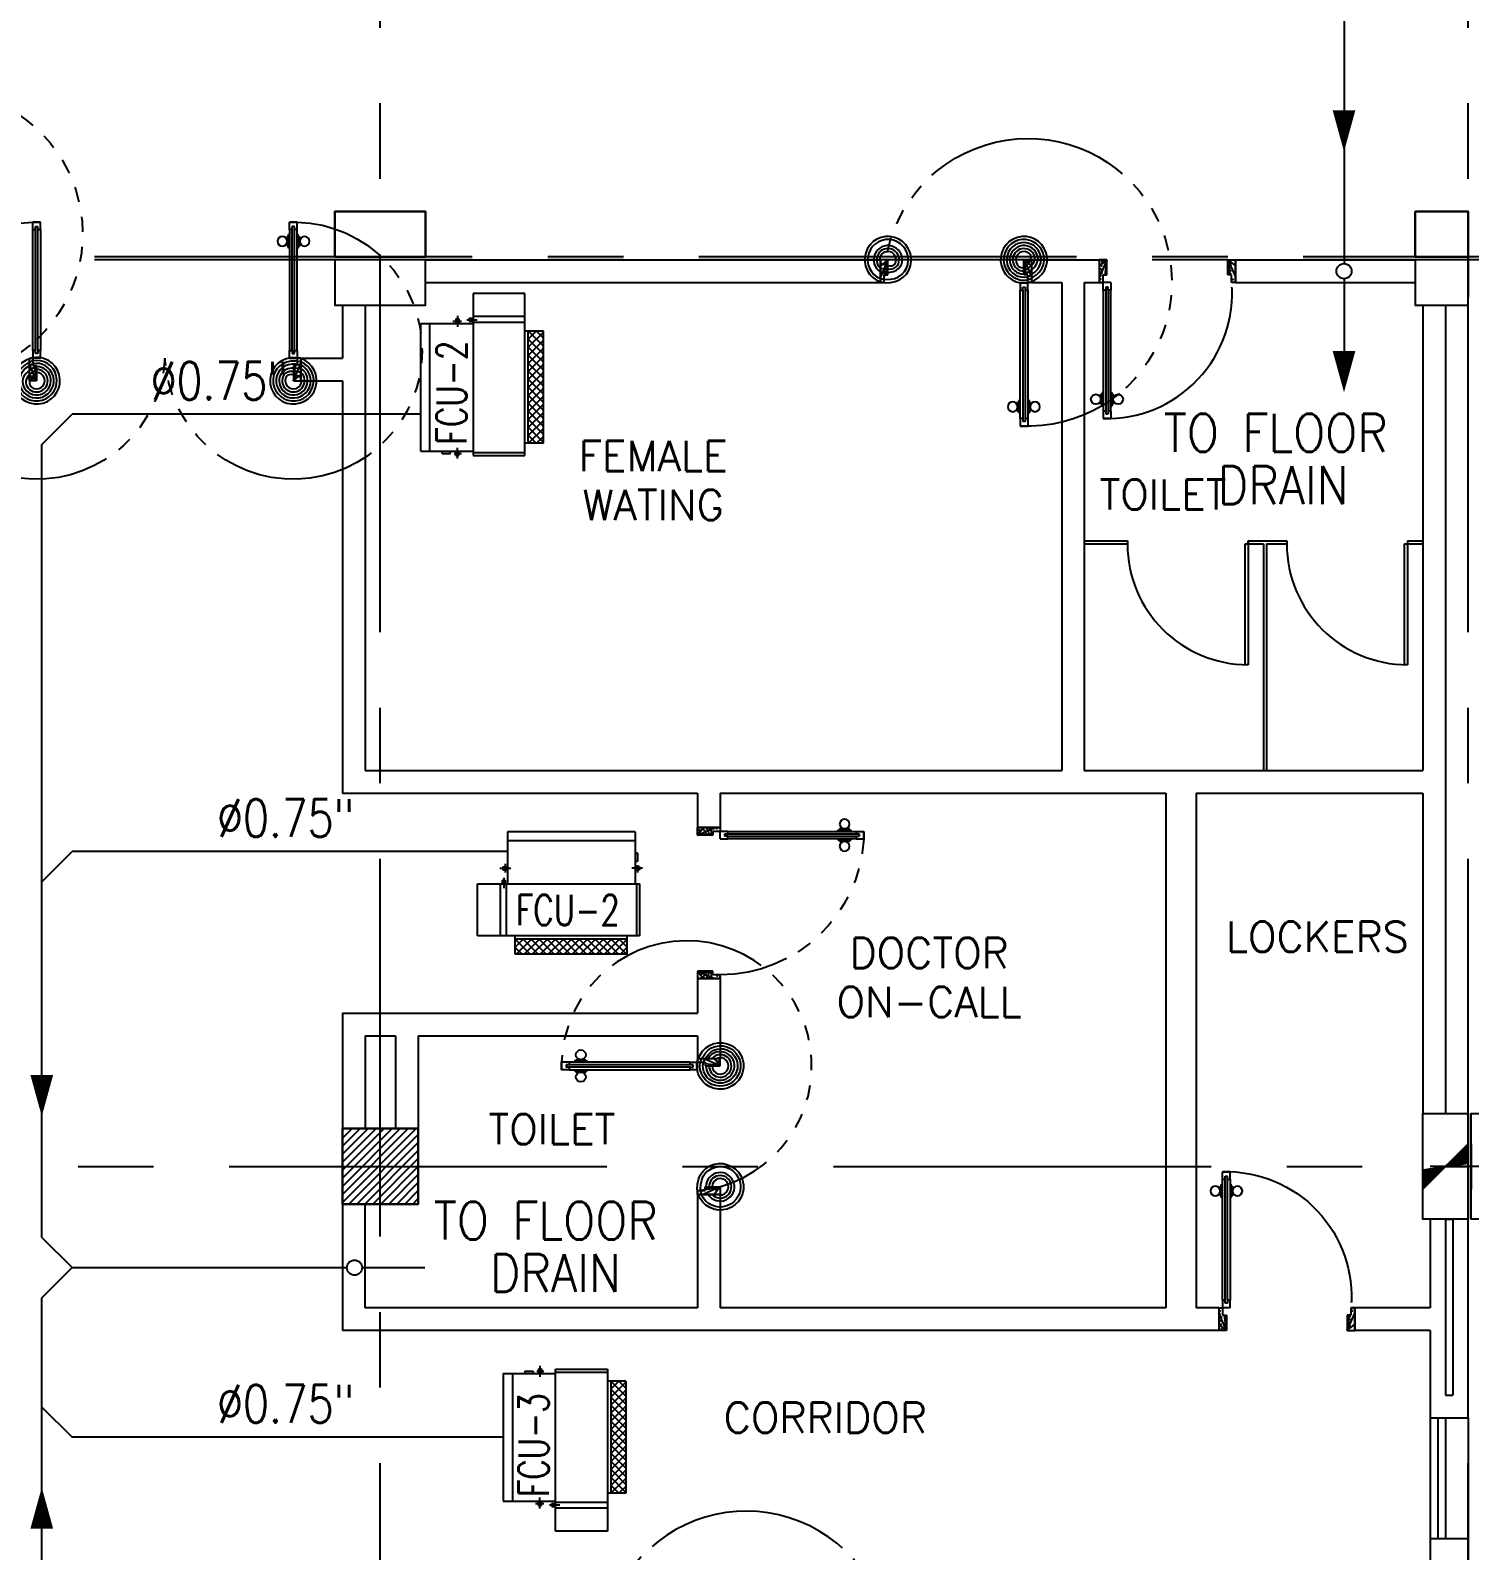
# Model space of a CAD drawing. Extents: x 417866029 to 417866302, y 43498045 to 43498122.
# Drawn here: x 417866043.89 to 417866053.41, y 43498070.43 to 43498080.49 of the extents above; entities that cross this region are included whole.
import ezdxf
from ezdxf.enums import TextEntityAlignment as Align

# ---------------------------------------------------------------- set-up
doc = ezdxf.new("R2010")
doc.units = 0
doc.header["$MEASUREMENT"] = 0
doc.linetypes.add('CENTERX2', pattern=[4, 2.5, -0.5, 0.5, -0.5])
doc.linetypes.add('HIDDEN', pattern=[0.375, 0.25, -0.125])
doc.layers.get('0').update_dxf_attribs({"linetype": 'CONTINUOUS'})
for name, color, linetype in [('AC-CD', 6, 'CONTINUOUS'), ('AC-TEXT', 2, 'CONTINUOUS'), ('AXES', 11, 'CENTERX2'), ('COL', 11, 'CONTINUOUS'), ('DOOR', 11, 'CONTINUOUS'), ('FCU', 6, 'CONTINUOUS'), ('HAT', 11, 'CONTINUOUS'), ('INSUL', 11, 'CONTINUOUS'), ('P-SOLIDWASTE', 6, 'CONTINUOUS'), ('PART', 11, 'CONTINUOUS'), ('RM-NAME', 11, 'CONTINUOUS'), ('TEXTN', 2, 'CONTINUOUS'), ('WALL', 11, 'CONTINUOUS'), ('WIN', 11, 'CONTINUOUS')]:
    doc.layers.add(name, color=color, linetype=linetype)
doc.styles.add('ROMANS', font='ROMANS.shx', dxfattribs={"width": 0.6})

# ---------------------------------------------------------------- blocks, each defined once
blk = doc.blocks.new('A$C272A55A0')
at = {"layer": 'DOOR', "color": 0, "linetype": 'ByBlock'}
for p, q in [((-0.0001203324354719371, 900.3541752648598), (-0.0001203324500238523, 1050.354175264831)), ((49.99987966756453, 1050.354175264918), (-0.0001203324354719371, 1050.354175264918)), ((49.99987966756453, 950.354175264918), (49.99987966756453, 1050.354175264918)), ((1749.999879667535, 950.354175264918), (1749.999879667535, 1050.354175264918)), ((1749.999879667535, 1050.354175264918), (1799.999879667535, 1050.354175264918)), ((1799.999879667535, 1050.354175264918), (1799.999879667535, 900.354175264918)), ((24.99987966756453, 950.354175264918), (49.99987966756453, 950.354175264918)), ((24.99987966756453, 900.354175264918), (24.99987966756453, 950.354175264918)), ((1774.999879667535, 950.354175264918), (1749.999879667535, 950.354175264918)), ((1774.999879667535, 900.354175264918), (1774.999879667535, 950.354175264918)), ((-0.0001203324354719371, 900.354175264918), (24.99987966756453, 900.354175264918)), ((74.99987966756453, 900.354175264918), (24.99987966756453, 900.354175264918)), ((24.99987966756453, 850.354175264918), (24.99987966756453, 900.354175264918)), ((41.99987966756453, 850.354175264918), (24.99987966756453, 850.354175264918)), ((57.99987966756453, 870.354175264918), (41.99987966756453, 870.354175264918)), ((41.99987966756453, 870.354175264918), (41.99987966756453, 850.354175264918)), ((57.99987966756453, 850.354175264918), (57.99987966756453, 870.354175264918)), ((74.99987966756453, 850.354175264918), (57.99987966756453, 850.354175264918)), ((74.99987966756453, 900.354175264918), (74.99987966756453, 850.354175264918)), ((1724.999879667535, 900.354175264918), (1774.999879667535, 900.354175264918)), ((1724.999879667535, 900.354175264918), (1724.999879667535, 850.354175264918)), ((1724.999879667535, 850.354175264918), (1741.999879667535, 850.354175264918)), ((1741.999879667535, 870.354175264918), (1757.999879667535, 870.354175264918)), ((1741.999879667535, 850.354175264918), (1741.999879667535, 870.354175264918)), ((1757.999879667535, 870.354175264918), (1757.999879667535, 850.354175264918)), ((1757.999879667535, 850.354175264918), (1774.999879667535, 850.354175264918)), ((1799.999879667535, 900.354175264918), (1774.999879667535, 900.354175264918)), ((1774.999879667535, 850.354175264918), (1774.999879667535, 900.354175264918)), ((1717.799879667495, 160.1117180435103), (1708.799879667495, 160.1117180435103)), ((1708.799879667495, 95.31171804352198), (1708.799879667495, 160.1117180435103)), ((1724.999879667535, 172.7117180435162), (1717.799879667495, 172.7117180435162)), ((1717.799879667495, 172.7117180435162), (1717.799879667495, 82.71171804351616)), ((1717.799879667495, 95.31171804352198), (1717.799879667495, 160.1117180435103)), ((1774.999879667535, 172.7117180435162), (1782.199879667576, 172.7117180435162)), ((1782.199879667576, 172.7117180435162), (1782.199879667576, 82.71171804351616)), ((1782.199879667576, 160.1117180435103), (1791.199879667576, 160.1117180435103)), ((1782.199879667576, 95.31171804352198), (1782.199879667576, 160.1117180435103)), ((1791.199879667576, 95.31171804352198), (1791.199879667576, 160.1117180435103)), ((24.99987966756453, 50.35417526491801), (41.99987966753542, 50.35417526491801)), ((24.99987966756453, 50.35417526491801), (24.99987966756453, 0.3541752649180125)), ((24.99987966756453, 0.3541752649180125), (74.99987966756453, 0.3541752649180125)), ((74.99987966756453, 0.3541752649180125), (24.99987966756453, 0.3541752649180125)), ((41.99987966753542, 50.35417526491801), (41.99987966753542, 30.35417526491801)), ((41.99987966756453, 30.35417526491801), (57.99987966756453, 30.35417526491801)), ((57.99987966756453, 50.35417526491801), (74.99987966756453, 50.35417526491801)), ((57.99987966756453, 50.35417526491801), (57.99987966756453, 30.35417526491801)), ((74.99987966756453, 50.35417526491801), (74.99987966704066, 0.3541752648889087)), ((1717.799879667495, 95.31171804352198), (1708.799879667495, 95.31171804352198)), ((1724.999879667535, 82.71171804351616), (1717.799879667495, 82.71171804351616)), ((1741.999879667535, 50.35417526491801), (1724.999879667535, 50.35417526491801)), ((1724.999879667535, 50.35417526491801), (1724.999879668059, 0.3541752648889087)), ((1774.999879667535, 0.3541752649180125), (1724.999879667535, 0.3541752649180125)), ((1724.999879667535, 0.3541752649180125), (1774.999879667535, 0.3541752649180125)), ((1741.999879667535, 50.35417526491801), (1741.999879667535, 30.35417526491801)), ((1757.999879667535, 30.35417526491801), (1741.999879667535, 30.35417526491801)), ((1774.999879667535, 50.35417526491801), (1757.999879667565, 50.35417526491801)), ((1757.999879667565, 50.35417526491801), (1757.999879667565, 30.35417526491801)), ((1774.999879667535, 82.71171804351616), (1782.199879667576, 82.71171804351616)), ((1774.999879667535, 50.35417526491801), (1774.999879667535, 0.3541752649180125)), ((1782.199879667576, 95.31171804352198), (1791.199879667576, 95.31171804352198))]:
    blk.add_line(p, q, dxfattribs=at)
at = {"layer": 'DOOR', "color": 9, "linetype": 'ByBlock'}
for p, q in [((49.99987966756453, 1050.354175264918), (-0.0001203324354719371, 1010.208440949064)), ((49.99987966756453, 1050.354175264918), (-0.0001203324354719371, 936.6442452724732)), ((49.99987966756453, 1050.354175264918), (36.64259362407029, 950.354175264918)), ((1749.999879667535, 1050.354175264918), (1799.999879667535, 1010.208440949064)), ((1749.999879667535, 1050.354175264918), (1799.999879667535, 936.6442452724732)), ((1749.999879667535, 1050.354175264918), (1763.35716571103, 950.354175264918))]:
    blk.add_line(p, q, dxfattribs=at)
at = {"layer": 'DOOR', "linetype": 'ByBlock'}
for p, q in [((24.99987966756453, 850.354175264918), (24.99987966756453, 50.35417526491801)), ((41.99987966756453, 850.354175264918), (41.99987966753542, 50.35417526491801)), ((57.99987966756453, 850.354175264918), (57.99987966756453, 50.35417526491801)), ((74.99987966756453, 50.35417526491801), (74.99987966756453, 850.354175264918)), ((1724.999879667535, 50.35417526491801), (1724.999879667535, 850.354175264918)), ((1741.999879667535, 850.354175264918), (1741.999879667535, 50.35417526491801)), ((1757.999879667535, 850.354175264918), (1757.999879667565, 50.35417526491801)), ((1774.999879667535, 850.354175264918), (1774.999879667535, 50.35417526491801))]:
    blk.add_line(p, q, dxfattribs=at)
at = {"layer": 'DOOR', "color": 0, "linetype": 'ByBlock'}
for centre in [(1676.468935452576, 127.7117180435162), (1823.530823882553, 127.7117180435162)]:
    blk.add_circle(centre, 32.39999999998526, dxfattribs=at)
at = {"layer": 'DOOR', "color": 9, "linetype": 'ByBlock'}
for centre, radius, start, end in [((49.99987966756453, 1050.354175264918), 54.40195781277725, 203.2073828919769, 270), ((49.99987966756453, 1050.354175264918), 34.40195781277725, 180, 270), ((49.99987966756453, 1050.354175264918), 14.40195781277725, 180, 270), ((1749.999879667535, 1050.354175264918), 14.40195781277725, 270, 0), ((1749.999879667535, 1050.354175264918), 34.40195781277725, 270, 0), ((1749.999879667535, 1050.354175264918), 54.40195781277725, 270, 336.7926171080232), ((49.99987966756453, 1050.354175264918), 74.40195781277725, 227.7764264168309, 270), ((49.99987966756453, 1050.354175264918), 94.40195781277725, 238.0181880330829, 270), ((49.99987966756453, 1050.354175264918), 114.4019578127773, 244.083841882062, 257.3774258712915), ((49.99987966756453, 1050.354175264918), 134.4019578127773, 248.1598493930308, 259.2800236451595), ((1749.999879667535, 1050.354175264918), 74.40195781277725, 270, 312.2235735831691), ((1749.999879667535, 1050.354175264918), 94.40195781277725, 270, 301.9818119669171), ((1749.999879667535, 1050.354175264918), 114.4019578127773, 282.6225741287084, 295.916158117938), ((1749.999879667535, 1050.354175264918), 134.4019578127773, 280.7199763548405, 291.8401506069692), ((49.99987966756453, 1050.354175264918), 154.4019578127773, 251.1052885492919, 256.2857707775486), ((1749.999879667535, 1050.354175264918), 154.4019578127773, 283.7142292224514, 288.8947114507081)]:
    blk.add_arc(centre, radius, start, end, dxfattribs=at)
at = {"layer": 'DOOR', "linetype": 'HIDDEN', "ltscale": 0.5}
for centre, radius, start, end in [((49.99987966756453, 851.395841931575), 851.4087845464003, 268.3173765331032, 3.296482377102192), ((1749.999879667521, 851.3958419315459), 851.4087845463584, 176.7035176228957, 271.6826234668978)]:
    blk.add_arc(centre, radius, start, end, dxfattribs=at)
at = {"layer": 'WALL', "linetype": 'ByBlock'}
blk.add_line((1799.999879667565, 900.3541752650344), (1799.99987966755, 1050.354175265005), dxfattribs=at)
blk = doc.blocks.new('DOOR90')
at = {"layer": 'DOOR', "color": 7, "linetype": 'ByBlock'}
for p, q in [((-150, 0), (0, 0)), ((-150, 0), (-150, -25)), ((0, -50), (-113.7099299924448, 0)), ((0, -50), (-40.1457343158545, 0)), ((0, -50), (0, 0)), ((-1000, -25), (-1050, -25)), ((-1050, -75), (-1050, -25)), ((-1050, -25), (-1050, -75)), ((-1000, -75), (-1050, -74.99999999947613)), ((-1000, -41.9999999999709), (-1020, -41.9999999999709)), ((-1020, -42), (-1020, -58)), ((-1000, -58), (-1020, -58)), ((-1000, -25), (-1000, -41.9999999999709)), ((-1000, -58), (-1000, -75)), ((-877.6424572214019, -17.79999999995925), (-967.6424572214019, -17.79999999995925)), ((-967.6424572214019, -25), (-967.6424572214019, -17.79999999995925)), ((-967.6424572214019, -75), (-967.6424572214019, -82.20000000004075)), ((-877.6424572214019, -82.20000000004075), (-967.6424572214019, -82.20000000004075)), ((-955.0424572214251, -8.799999999959255), (-890.2424572213786, -8.799999999959255)), ((-955.0424572214251, -17.79999999995925), (-955.0424572214251, -8.799999999959255)), ((-955.0424572214251, -17.79999999995925), (-890.2424572213786, -17.79999999995925)), ((-955.0424572214251, -82.20000000004075), (-890.2424572213786, -82.20000000004075)), ((-955.0424572214251, -82.20000000004075), (-955.0424572214251, -91.20000000004075)), ((-955.0424572214251, -91.20000000004075), (-890.2424572213786, -91.20000000004075)), ((-890.2424572213786, -17.79999999995925), (-890.2424572213786, -8.799999999959255)), ((-890.2424572213786, -82.20000000004075), (-890.2424572213786, -91.20000000004075)), ((-877.6424572214019, -25), (-877.6424572214019, -17.79999999995925)), ((-877.6424572214019, -75), (-877.6424572214019, -82.20000000004075)), ((-200, -25), (-150, -25)), ((-200, -42), (-200, -25)), ((-180, -42), (-200, -42)), ((-200, -58), (-180, -58)), ((-200, -75), (-200, -58)), ((-150, -75), (-200, -75)), ((-180, -58), (-180, -42)), ((-150, -25), (-100, -25)), ((-150, -75), (-150, -25)), ((-100, -25), (-100, -50)), ((0, -50), (-100, -36.64271395650576)), ((-100, -50), (0, -50)), ((-150, -875), (-100, -875)), ((-150, -900), (-150, -875)), ((-150, -900), (0, -900)), ((0, -900), (-150, -900)), ((0, -850), (-113.7099299924448, -900)), ((-100, -875), (-100, -850)), ((0, -850), (-100, -863.3572860434942)), ((-100, -850), (0, -850)), ((0, -850), (-40.1457343158545, -900)), ((0, -850), (0, -900))]:
    blk.add_line(p, q, dxfattribs=at)
at = {"layer": 'DOOR', "linetype": 'ByBlock'}
for p, q in [((-200, -25), (-1000, -25)), ((-200, -42), (-1000, -41.9999999999709)), ((-200, -58), (-1000, -58)), ((-1000, -75), (-200, -75))]:
    blk.add_line(p, q, dxfattribs=at)
at = {"layer": 'DOOR', "color": 7, "linetype": 'ByBlock'}
for centre in [(-922.6424572214019, 23.53094421501737), (-922.6424572214019, -123.5309442149592)]:
    blk.add_circle(centre, 32.39999999998526, dxfattribs=at)
for centre, radius, start, end in [((0, -50), 154.4019578127773, 161.1052885482714, 166.2857707768669), ((0, -50), 94.40195781277725, 148.0181880328085, 180), ((0, -50), 134.4019578127773, 158.159849394549, 169.2800236450682), ((0, -50), 114.4019578127773, 154.0838418822192, 167.37742587102), ((0, -50), 74.40195781277725, 137.7764264185456, 180), ((0, -50), 54.40195781277725, 113.2073828924446, 180), ((0, -50), 34.40195781277725, 90, 180), ((0, -50), 14.40195781277725, 90, 180), ((0, -850), 154.4019578127773, 193.7142292231331, 198.8947114517286), ((0, -850), 134.4019578127773, 190.7199763549318, 201.840150605451), ((0, -850), 94.40195781277725, 180, 211.9818119671915), ((0, -850), 74.40195781277725, 180, 222.2235735814543), ((0, -850), 54.40195781277725, 180, 246.7926171075554), ((0, -850), 34.40195781277725, 180, 270), ((0, -850), 14.40195781277725, 180, 270)]:
    blk.add_arc(centre, radius, start, end, dxfattribs=at)
at = {"layer": 'DOOR', "linetype": 'HIDDEN', "ltscale": 0.5}
blk.add_arc((-222.2222222220153, -49.99999999976717), 828.155208510499, 178.270116378131, 275.0030377036063, dxfattribs=at)
blk = doc.blocks.new('DOOR-10')
at = {"layer": 'DOOR', "color": 0, "linetype": 'ByBlock'}
for p, q in [((-75.69739139656303, 1017.642457220471), (-82.89739139663288, 1017.642457220471)), ((-82.89739139663288, 927.6424572204705), (-82.89739139663288, 1017.642457220471)), ((-25.69739139656303, 1099.999999999069), (-75.69739139656303, 1099.999999999069)), ((-75.69739139656303, 1099.999999999069), (-25.69739139656303, 1099.999999999069)), ((-75.69739139656303, 1049.999999999069), (-75.69739139603917, 1099.999999999098)), ((-58.69739139656303, 1049.999999999069), (-75.69739139656303, 1049.999999999069)), ((-42.69739139656303, 1069.999999999069), (-58.69739139656303, 1069.999999999069)), ((-58.69739139656303, 1049.999999999069), (-58.69739139656303, 1069.999999999069)), ((-42.69739139656303, 1049.999999999069), (-42.69739139656303, 1069.999999999069)), ((-25.69739139656303, 1049.999999999069), (-42.69739139656303, 1049.999999999069)), ((-25.69739139656303, 1049.999999999069), (-25.69739139656303, 1099.999999999069)), ((-25.69739139656303, 1017.642457220471), (-18.49739139649319, 1017.642457220471)), ((-18.49739139649319, 927.6424572204705), (-18.49739139649319, 1017.642457220471)), ((-82.89739139663288, 1005.042457220465), (-91.89739139663288, 1005.042457220465)), ((-91.89739139663288, 1005.042457220465), (-91.89739139663288, 940.2424572204764)), ((-82.89739139663288, 940.2424572204764), (-91.89739139663288, 940.2424572204764)), ((-82.89739139663288, 1005.042457220465), (-82.89739139663288, 940.2424572204764)), ((-75.69739139656303, 927.6424572204705), (-82.89739139663288, 927.6424572204705)), ((-25.69739139656303, 927.6424572204705), (-18.49739139649319, 927.6424572204705)), ((-18.49739139649319, 1005.042457220465), (-9.497391396493185, 1005.042457220465)), ((-18.49739139649319, 1005.042457220465), (-18.49739139649319, 940.2424572204764)), ((-18.49739139649319, 940.2424572204764), (-9.497391396493185, 940.2424572204764)), ((-9.497391396493185, 1005.042457220465), (-9.497391396493185, 940.2424572204764)), ((-1000.697391395341, 0), (-1000.697391395341, 150)), ((-1000.697391395341, 150), (-975.6973913953407, 150)), ((-1000.697391395341, 150), (-1000.697391395341, 0)), ((-975.6973913953407, 150), (-975.6973913953407, 100)), ((-75.69739139534067, 200), (-58.69739139534067, 200)), ((-75.69739139534067, 150), (-75.69739139534067, 200)), ((-75.69739139534067, 150), (-25.69739139534067, 150)), ((-58.69739139534067, 200), (-58.69739139534067, 180)), ((-58.69739139534067, 180), (-42.69739139534067, 180)), ((-42.69739139534067, 200), (-25.69739139534067, 200)), ((-42.69739139534067, 180), (-42.69739139534067, 200)), ((-25.69739139534067, 200), (-25.69739139534067, 150)), ((-0.6973913953406736, 150), (-25.69739139534067, 150)), ((-25.69739139534067, 150), (-25.69739139534067, 100)), ((-950.6973913953407, 0), (-1000.697391395341, 0)), ((-975.6973913953407, 100), (-950.6973913953407, 100)), ((-950.6973913953407, 100), (-950.6973913953407, 0)), ((-50.69739139534067, 100), (-50.69739139534067, 0)), ((-25.69739139534067, 100), (-50.69739139534067, 100)), ((-50.69739139534067, 0), (-0.6973913953406736, 0))]:
    blk.add_line(p, q, dxfattribs=at)
at = {"layer": 'DOOR', "linetype": 'ByBlock'}
for p, q in [((-75.69739139656303, 1049.999999999069), (-75.69739139534067, 200)), ((-58.69739139534067, 200), (-58.69739139656303, 1049.999999999069)), ((-42.69739139534067, 200), (-42.69739139656303, 1049.999999999069)), ((-25.69739139534067, 200), (-25.69739139656303, 1049.999999999069))]:
    blk.add_line(p, q, dxfattribs=at)
at = {"layer": 'DOOR', "color": 9, "linetype": 'ByBlock'}
for p, q in [((-950.6973913953407, 0), (-1000.697391395341, 113.7099299924448)), ((-50.69739139534067, 0), (-0.6973913953406736, 113.7099299924448)), ((-0.6973913953406736, 0), (-0.6973913953406736, 150)), ((-950.6973913953407, 0), (-1000.697391395341, 40.1457343158545)), ((-950.6973913953407, 0), (-964.0546774388058, 100)), ((-50.69739139534067, 0), (-37.34010535187554, 100)), ((-50.69739139534067, 0), (-0.6973913953406736, 40.1457343158545))]:
    blk.add_line(p, q, dxfattribs=at)
at = {"layer": 'DOOR', "color": 0, "linetype": 'ByBlock'}
for centre in [(-124.2283356115222, 972.6424572204705), (22.83355281845434, 972.6424572204705)]:
    blk.add_circle(centre, 32.39999999998526, dxfattribs=at)
at = {"layer": 'DOOR', "linetype": 'HIDDEN', "ltscale": 0.5}
blk.add_arc((-23.39897476031911, 149.138342134087), 952.2988064575108, 93.14815770431052, 179.9481576940245, dxfattribs=at)
at = {"layer": 'DOOR', "color": 9, "linetype": 'ByBlock'}
for centre, radius, start, end in [((-950.6973913953407, 0), 154.4019578127773, 103.7142292212167, 108.8947114515936), ((-950.6973913953407, 0), 134.4019578127773, 100.7199763555959, 111.8401506085482), ((-50.69739139534067, 0), 134.4019578127773, 68.15984939145177, 79.28002364440412), ((-50.69739139534067, 0), 114.4019578127773, 64.0838418833441, 77.3774258719247), ((-50.69739139534067, 0), 154.4019578127773, 71.10528854840643, 76.28577077878333), ((-950.6973913953407, 0), 94.40195781277725, 90, 121.981811965689), ((-950.6973913953407, 0), 74.40195781277725, 90, 132.2235735847074), ((-950.6973913953407, 0), 54.40195781277725, 90, 156.7926171089788), ((-950.6973913953407, 0), 34.40195781277725, 90, 180), ((-950.6973913953407, 0), 14.40195781277725, 90, 180), ((-50.69739139534067, 0), 94.40195781277725, 58.01818803431096, 90), ((-50.69739139534067, 0), 74.40195781277725, 47.7764264152926, 90), ((-50.69739139534067, 0), 54.40195781277725, 23.20738289102122, 90), ((-50.69739139534067, 0), 34.40195781277725, 0, 90), ((-50.69739139534067, 0), 14.40195781277725, 0, 90)]:
    blk.add_arc(centre, radius, start, end, dxfattribs=at)
blk = doc.blocks.new('RM1')
at = {"layer": 'RM-NAME', "style": 'ROMANS'}
for tag, p in [('ROOMNAME1', (0, 323.8095238059759)), ('ROOMNAME2', (0, 0))]:
    blk.add_attdef(tag, text='', height=200, dxfattribs=at).set_placement(p, align=Align.MIDDLE)
blk = doc.blocks.new('*X90')
at = {"color": 0}
for p, q in [((215908.5557043089, 139859.2213876958), (216399.0682904249, 140349.7339738117)), ((215908.5557043089, 139912.2543962848), (216346.0352818359, 140349.7339738117)), ((215908.5557043089, 139965.2874048737), (216293.0022732469, 140349.7339738117)), ((215908.5557043089, 140018.3204134627), (216239.9692646579, 140349.7339738117)), ((215908.555704309, 140071.3534220517), (216186.9362560689, 140349.7339738117)), ((215908.555704309, 140124.3864306407), (216133.9032474799, 140349.7339738117)), ((215908.555704309, 140177.4194392297), (216080.8702388909, 140349.7339738117)), ((215908.555704309, 140230.4524478187), (216027.8372303019, 140349.7339738117)), ((215908.555704309, 140283.4854564077), (215974.8042217129, 140349.7339738117)), ((215908.555704309, 140336.5184649967), (215921.7712131239, 140349.7339738117)), ((215952.1012990139, 139849.7339738117), (216408.5557043089, 140306.1883791067)), ((216005.1343076028, 139849.7339738117), (216408.5557043089, 140253.1553705177)), ((216058.1673161918, 139849.7339738117), (216408.5557043089, 140200.1223619287)), ((216111.2003247808, 139849.7339738117), (216408.5557043089, 140147.0893533397)), ((216164.2333333698, 139849.7339738117), (216408.5557043089, 140094.0563447507)), ((216217.2663419588, 139849.7339738117), (216408.5557043089, 140041.0233361618)), ((216270.2993505478, 139849.7339738117), (216408.5557043089, 139987.9903275728)), ((216323.3323591368, 139849.7339738117), (216408.5557043089, 139934.9573189838)), ((216376.3653677258, 139849.7339738117), (216408.5557043089, 139881.9243103948))]:
    blk.add_line(p, q, dxfattribs=at)
blk = doc.blocks.new('COL50')
at = {"layer": 'COL'}
blk.add_lwpolyline([(-249.9999999999709, 250), (-249.9999999999418, -250), (250, -250), (249.9999999999709, 250)], close=True, dxfattribs=at)
blk = doc.blocks.new('C5')
at = {"layer": 'HAT', "linetype": 'ByBlock'}
h = blk.add_hatch(dxfattribs=at)
h.set_pattern_fill('ANSI31', color=256, scale=300, style=0)
h.set_pattern_definition([(45, (-223356.1822811712, -51411.00533739349), (-26.51650429449553, 26.51650429449553), [])])
h.paths.add_polyline_path([(300.0000000001455, 300.0000000000218), (0, 300.0000000000146), (0, 1.455191522836685e-11), (300.0000000001164, 3.637978807091713e-11)])
h.paths.add_polyline_path([(599.9999999999709, 300.0000000000073), (300.0000000001455, 300.0000000000073), (300.0000000000873, 4.365574568510056e-11), (600, 6.548361852765083e-11)])
at = {"layer": 'COL'}
blk.add_lwpolyline([(600, 300.0000000000509), (0, 300.0000000000218), (0, 2.91038304567337e-11), (600, 5.820766091346741e-11)], close=True, dxfattribs=at)
blk = doc.blocks.new('C7')
at = {"layer": 'HAT'}
h = blk.add_hatch(dxfattribs=at)
h.set_pattern_fill('ANSI31', color=256, scale=300, style=0)
h.set_pattern_definition([(45, (-248876.1822811714, -51411.00533739352), (-26.51650429449553, 26.51650429449553), [])])
h.paths.add_polyline_path([(350.0000000000291, 299.9999999999709), (250.0000000001455, 299.9999999999709), (-5.820766091346741e-11, 300), (0, 0), (350, -7.275957614183426e-12)])
at = {"layer": 'COL'}
blk.add_lwpolyline([(-2.91038304567337e-11, 300), (-5.820766091346741e-11, 0), (350, 0), (350.0000000000291, 300)], close=True, dxfattribs=at)
blk = doc.blocks.new('C11')
at = {"layer": 'HAT'}
h = blk.add_hatch(dxfattribs=at)
h.set_pattern_fill('ANSI31', color=256, scale=300, style=0)
h.set_pattern_definition([(45, (-248556.1822811713, -75061.0053373936), (-26.51650429449553, 26.51650429449553), [])])
h.paths.add_polyline_path([(300.0000000000291, 700), (-2.91038304567337e-11, 700), (0, 349.9999999998981), (300.0000000000291, 349.9999999998981)])
h.paths.add_polyline_path([(300, 349.9999999998981), (-2.91038304567337e-11, 349.9999999998981), (-2.91038304567337e-11, 0), (300.0000000000291, 0)])
at = {"layer": 'COL'}
blk.add_lwpolyline([(300.0000000000291, 700), (299.9999999999709, 0), (0, 0), (0, 700)], close=True, dxfattribs=at)
blk = doc.blocks.new('C11D')
at = {"layer": 'COL', "linetype": 'ByBlock'}
for p in [(-320.0000000003783, 0), (0, 0)]:
    blk.add_blockref('C11', p, dxfattribs=at)
blk = doc.blocks.new('*X36')
at = {"color": 0}
for p, q in [((16890.47746209932, -2466.570672882412), (16943.4517006644, -2413.596434317336)), ((16990.47746209933, -2512.466117304769), (16891.6077791119, -2413.596434317336)), ((16990.47746209933, -2459.433108715778), (16944.64078770089, -2413.596434317336)), ((16890.47746209932, -2519.603681471403), (16990.47746209933, -2419.603681471401)), ((16990.47746209933, -2565.49912589376), (16890.47746209932, -2465.499125893757)), ((16890.47746209932, -2572.636690060394), (16990.47746209933, -2472.636690060392)), ((16990.47746209933, -2618.532134482751), (16890.47746209932, -2518.532134482748)), ((16890.47746209932, -2625.669698649385), (16990.47746209933, -2525.669698649383)), ((16990.47746209933, -2671.565143071742), (16890.47746209932, -2571.565143071739)), ((16890.47746209932, -2678.702707238376), (16990.47746209933, -2578.702707238374)), ((16990.47746209933, -2724.598151660733), (16890.47746209932, -2624.59815166073)), ((16890.47746209932, -2731.735715827367), (16990.47746209933, -2631.735715827365)), ((16990.47746209933, -2777.631160249724), (16890.47746209932, -2677.631160249721)), ((16890.47746209932, -2784.768724416358), (16990.47746209933, -2684.768724416357)), ((16990.47746209933, -2830.664168838715), (16890.47746209932, -2730.664168838713)), ((16890.47746209932, -2837.801733005349), (16990.47746209933, -2737.801733005348)), ((16990.47746209933, -2883.697177427706), (16890.47746209932, -2783.697177427704)), ((16890.47746209932, -2890.83474159434), (16990.47746209933, -2790.834741594339)), ((16990.47746209933, -2936.730186016697), (16890.47746209932, -2836.730186016694)), ((16890.47746209932, -2943.867750183331), (16990.47746209933, -2843.86775018333)), ((16990.47746209933, -2989.763194605689), (16890.47746209932, -2889.763194605686)), ((16890.47746209932, -2996.900758772323), (16990.47746209933, -2896.900758772321)), ((16990.47746209933, -3042.796203194679), (16890.47746209932, -2942.796203194677)), ((16890.47746209932, -3049.933767361314), (16990.47746209933, -2949.933767361312)), ((16990.47746209933, -3095.82921178367), (16890.47746209932, -2995.829211783668)), ((16890.47746209932, -3102.966775950305), (16990.47746209933, -3002.966775950303)), ((16990.47746209933, -3148.862220372662), (16890.47746209932, -3048.862220372659)), ((16943.52866745501, -3154.946434317336), (16890.47746209932, -3101.89522896165)), ((16891.53081232129, -3154.946434317336), (16990.47746209933, -3055.999784539294)), ((16944.56382091028, -3154.946434317336), (16990.47746209933, -3109.032793128285))]:
    blk.add_line(p, q, dxfattribs=at)
blk = doc.blocks.new('WHE06')
at = {"color": 3}
for p, q in [((688.9750000238419, 621.5), (346.0749999880791, 621.5)), ((346.0749999880791, 621.5), (346.0749999880791, 469.1000000014901)), ((688.9750000238419, 469.1000000014901), (688.9750000238419, 621.5)), ((60.32499998807907, -422.25), (60.32499998807907, 422.25)), ((212.2971614003181, 437.25), (269.0589052438736, 437.25)), ((232.1000000238419, 452.25), (232.1000000238419, 422.25)), ((232.1000000238419, 452.25), (252.1000000238419, 452.25)), ((242.1000000238419, 472.1842434704304), (242.1000000238419, 399.4801759719849)), ((252.1000000238419, 452.25), (252.1000000238419, 422.25)), ((304.9940044879913, 447.6499999985099), (373.2827185988426, 447.6499999985099)), ((321.0749999880791, 457.6499999985099), (321.0749999880791, 437.6499999985099)), ((321.0749999880791, 457.6499999985099), (346.0749999880791, 457.6499999985099)), ((321.0749999880791, 437.6499999985099), (346.0749999880791, 437.6499999985099)), ((346.0749999880791, 430.4178223386407), (688.9750000238419, 430.4178223386407)), ((811.1999999880791, 370.6749999970198), (688.9750000238419, 370.6749999970198)), ((711.1999999880791, -370.6749999970198), (711.1999999880791, 370.6749999970198)), ((811.1999999880791, -370.6749999970198), (811.1999999880791, 370.6749999970198)), ((242.1000000238419, -472.1842434704304), (242.1000000238419, -399.4801759719849)), ((811.1999999880791, -370.6749999970198), (688.9750000238419, -370.6749999970198)), ((141.6357128024101, -437.25), (141.6357128024101, -422.25)), ((141.6357128024101, -437.25), (196.5700032711029, -437.25)), ((196.5700032711029, -437.25), (196.5700032711029, -422.25)), ((221.3790392279625, -437.25), (269.0589052438736, -437.25)), ((232.1000000238419, -452.25), (232.1000000238419, -422.25)), ((232.1000000238419, -452.25), (252.1000000238419, -452.25)), ((252.1000000238419, -452.25), (252.1000000238419, -422.25)), ((346.0749999880791, -430.4178223386407), (688.9750000238419, -430.4178223386407))]:
    blk.add_line(p, q, dxfattribs=at)
at = {"color": 6}
for p, q in [((0, -422.25), (0, 422.25)), ((0, 422.25), (346.0749999880791, 422.25)), ((346.0749999880791, 469.1000000014901), (346.0749999880791, -450.8250000029802)), ((688.9750000238419, 469.1000000014901), (346.0749999880791, 469.1000000014901)), ((688.9750000238419, -450.8250000029802), (688.9750000238419, 469.1000000014901)), ((0, -422.25), (346.0749999880791, -422.25)), ((346.0749999880791, -450.8250000029802), (688.9750000238419, -450.8250000029802))]:
    blk.add_line(p, q, dxfattribs=at)
at = {"color": 11}
blk.add_blockref('*X36', (-16179.27746212482, 2784.271434314549), dxfattribs=at)
blk = doc.blocks.new('*X103')
at = {"color": 0}
for p, q in [((16890.47746209932, -2466.570672882412), (16943.4517006644, -2413.596434317336)), ((16990.47746209933, -2512.466117304769), (16891.6077791119, -2413.596434317336)), ((16990.47746209933, -2459.433108715778), (16944.64078770089, -2413.596434317336)), ((16890.47746209932, -2519.603681471403), (16990.47746209933, -2419.603681471401)), ((16990.47746209933, -2565.49912589376), (16890.47746209932, -2465.499125893757)), ((16890.47746209932, -2572.636690060394), (16990.47746209933, -2472.636690060392)), ((16990.47746209933, -2618.532134482751), (16890.47746209932, -2518.532134482748)), ((16890.47746209932, -2625.669698649385), (16990.47746209933, -2525.669698649383)), ((16990.47746209933, -2671.565143071742), (16890.47746209932, -2571.565143071739)), ((16890.47746209932, -2678.702707238376), (16990.47746209933, -2578.702707238374)), ((16990.47746209933, -2724.598151660733), (16890.47746209932, -2624.59815166073)), ((16890.47746209932, -2731.735715827367), (16990.47746209933, -2631.735715827365)), ((16990.47746209933, -2777.631160249724), (16890.47746209932, -2677.631160249721)), ((16890.47746209932, -2784.768724416358), (16990.47746209933, -2684.768724416357)), ((16990.47746209933, -2830.664168838715), (16890.47746209932, -2730.664168838713)), ((16890.47746209932, -2837.801733005349), (16990.47746209933, -2737.801733005348)), ((16990.47746209933, -2883.697177427706), (16890.47746209932, -2783.697177427704)), ((16890.47746209932, -2890.83474159434), (16990.47746209933, -2790.834741594339)), ((16990.47746209933, -2936.730186016697), (16890.47746209932, -2836.730186016694)), ((16890.47746209932, -2943.867750183331), (16990.47746209933, -2843.86775018333)), ((16990.47746209933, -2989.763194605689), (16890.47746209932, -2889.763194605686)), ((16890.47746209932, -2996.900758772323), (16990.47746209933, -2896.900758772321)), ((16990.47746209933, -3042.796203194679), (16890.47746209932, -2942.796203194677)), ((16890.47746209932, -3049.933767361314), (16990.47746209933, -2949.933767361312)), ((16990.47746209933, -3095.82921178367), (16890.47746209932, -2995.829211783668)), ((16890.47746209932, -3102.966775950305), (16990.47746209933, -3002.966775950303)), ((16990.47746209933, -3148.862220372662), (16890.47746209932, -3048.862220372659)), ((16943.52866745501, -3154.946434317336), (16890.47746209932, -3101.89522896165)), ((16891.53081232129, -3154.946434317336), (16990.47746209933, -3055.999784539294)), ((16944.56382091028, -3154.946434317336), (16990.47746209933, -3109.032793128285))]:
    blk.add_line(p, q, dxfattribs=at)

msp = doc.modelspace()

# ---------------------------------------------------------------- linework, layer by layer
at = {"layer": 'AC-CD'}
for p, q in [((417866052.5822293, 43498081.29015273), (417866052.5822293, 43498078.94571073)), ((417866052.5822293, 43498078.84571071), (417866052.5822293, 43498078.31900074)), ((417866043.9629597, 43498077.74848576), (417866044.1629597, 43498077.94848576)), ((417866046.4715865, 43498077.94848575), (417866044.1629597, 43498077.94848576)), ((417866043.9629597, 43498072.50059585), (417866043.9629597, 43498077.74848576)), ((417866043.9629597, 43498074.85473307), (417866044.1629598, 43498075.05473308)), ((417866047.0456541, 43498075.05473308), (417866044.1629598, 43498075.05473308)), ((417866043.9629597, 43498072.50059579), (417866044.1629597, 43498072.3005958)), ((417866043.9629597, 43498072.1005958), (417866044.1629597, 43498072.3005958)), ((417866044.1629598, 43498072.3005958), (417866045.9829865, 43498072.30059581)), ((417866046.0829865, 43498072.30059581), (417866046.4979655, 43498072.30059581)), ((417866043.9629596, 43498067.66918776), (417866043.9629597, 43498072.10059582)), ((417866043.9629596, 43498071.37800021), (417866044.1629596, 43498071.17800022)), ((417866047.0178647, 43498071.17800021), (417866044.1629596, 43498071.17800022))]:
    msp.add_line(p, q, dxfattribs=at)
for centre in [(417866052.5822293, 43498078.8957107), (417866046.0329865, 43498072.30059581)]:
    msp.add_circle(centre, 0.05, dxfattribs=at)
at = {"layer": 'AXES'}
for p, q in [((417866053.4034642, 43498044.50641705), (417866053.4034642, 43498121.42705345)), ((417866046.2034642, 43498044.50641705), (417866046.2034642, 43498105.09071069)), ((417866102.8126107, 43498078.99071069), (417866042.6034642, 43498078.99071069)), ((417866102.8126107, 43498078.97071069), (417866042.6034642, 43498078.97071069)), ((417866037.2034642, 43498072.97071069), (417866053.4034642, 43498072.97071069)), ((417866103.1626107, 43498072.97071069), (417866053.1534642, 43498072.97071069))]:
    msp.add_line(p, q, dxfattribs=at)
at = {"layer": 'FCU', "color": 6}
for p, q in [((417866047.8901541, 43498075.18587881), (417866047.0456541, 43498075.18587881)), ((417866047.0456541, 43498075.18587881), (417866047.0456541, 43498074.83980381)), ((417866047.8901541, 43498075.18587881), (417866047.8901541, 43498074.83980381)), ((417866046.9988041, 43498074.83980381), (417866047.9187291, 43498074.83980381)), ((417866046.9988041, 43498074.49690381), (417866046.9988041, 43498074.83980381)), ((417866047.9187291, 43498074.83980381), (417866047.9187291, 43498074.49690381)), ((417866047.9187291, 43498074.49690381), (417866046.9988041, 43498074.49690381))]:
    msp.add_line(p, q, dxfattribs=at)
at = {"layer": 'FCU', "color": 3}
for p, q in [((417866047.8901541, 43498075.12555381), (417866047.0456541, 43498075.12555381)), ((417866047.905154, 43498075.0442431), (417866047.8901541, 43498075.0442431)), ((417866047.905154, 43498075.0442431), (417866047.905154, 43498074.9893088)), ((417866046.9957199, 43498074.94377881), (417866047.0684239, 43498074.94377881)), ((417866047.0156541, 43498074.95377881), (417866047.0456541, 43498074.95377881)), ((417866047.0156541, 43498074.95377881), (417866047.0156541, 43498074.93377881)), ((417866047.0156541, 43498074.93377881), (417866047.0456541, 43498074.93377881)), ((417866047.0306541, 43498074.97358165), (417866047.0306541, 43498074.9168199)), ((417866047.9400883, 43498074.94377881), (417866047.8673843, 43498074.94377881)), ((417866047.905154, 43498074.9893088), (417866047.8901541, 43498074.9893088)), ((417866047.9201541, 43498074.95377881), (417866047.8901541, 43498074.95377881)), ((417866047.9201541, 43498074.93377881), (417866047.8901541, 43498074.93377881)), ((417866047.905154, 43498074.96449977), (417866047.905154, 43498074.9168199)), ((417866047.9201541, 43498074.95377881), (417866047.9201541, 43498074.93377881)), ((417866046.8464041, 43498074.49690381), (417866046.8464041, 43498074.83980381)), ((417866046.8464041, 43498074.83980381), (417866046.9988041, 43498074.83980381)), ((417866047.0102541, 43498074.86480381), (417866047.0302541, 43498074.86480381)), ((417866047.0102541, 43498074.86480381), (417866047.0102541, 43498074.83980381)), ((417866047.0202541, 43498074.8808848), (417866047.0202541, 43498074.81259609)), ((417866047.0302541, 43498074.86480381), (417866047.0302541, 43498074.83980381)), ((417866047.0374863, 43498074.83980381), (417866047.0374863, 43498074.49690381)), ((417866047.8983219, 43498074.83980381), (417866047.8983219, 43498074.49690381)), ((417866046.9988041, 43498074.49690381), (417866046.8464041, 43498074.49690381)), ((417866047.0972291, 43498074.37467881), (417866047.0972291, 43498074.49690381)), ((417866047.8385791, 43498074.47467881), (417866047.0972291, 43498074.47467881)), ((417866047.8385791, 43498074.37467881), (417866047.8385791, 43498074.49690381)), ((417866047.8385791, 43498074.37467881), (417866047.0972291, 43498074.37467881))]:
    msp.add_line(p, q, dxfattribs=at)
at = {"layer": 'INSUL'}
for p, q in [((417866053.2534642, 43498072.61771069), (417866053.2534642, 43498071.45712866)), ((417866053.2564642, 43498072.62071069), (417866053.3004642, 43498072.62071069)), ((417866053.3034642, 43498072.61771069), (417866053.3034642, 43498071.45712866)), ((417866053.2534642, 43498071.45712866), (417866053.3034642, 43498071.45712866))]:
    msp.add_line(p, q, dxfattribs=at)
for centre, start, end in [((417866053.2564642, 43498072.61771069), 90, 180), ((417866053.3004642, 43498072.61771069), 0, 90)]:
    msp.add_arc(centre, 0.003, start, end, dxfattribs=at)
at = {"layer": 'P-SOLIDWASTE'}
for points in [[(417866052.5822293, 43498079.68670174, 0, 0.1500000000000001, 0), (417866052.5822293, 43498079.95957008, 0.1500000000000001, 0.1500000000000001, 0)], [(417866052.5822293, 43498078.09375896, 0, 0.1500000000000001, 0), (417866052.5822293, 43498078.36662729, 0.1500000000000001, 0.1500000000000001, 0)], [(417866044.3071226, 43498077.94848575, 0, 0.1500000000000001, 0), (417866044.5799909, 43498077.94848575, 0.1500000000000001, 0.1500000000000001, 0)], [(417866043.9629596, 43498073.30178236, 0, 0.1500000000000001, 0), (417866043.9629596, 43498073.5746507, 0.1500000000000001, 0.1500000000000001, 0)], [(417866046.7232072, 43498072.30059581, 0, 0.1500000000000001, 0), (417866046.4503389, 43498072.30059581, 0.1500000000000001, 0.1500000000000001, 0)], [(417866043.9629596, 43498070.84671298, 0, 0.1500000000000001, 0), (417866043.9629596, 43498070.57384465, 0.1500000000000001, 0.1500000000000001, 0)]]:
    msp.add_lwpolyline(points, format="xyseb", dxfattribs=at)
at = {"layer": 'PART', "linetype": 'ByBlock'}
for p, q in [((417866050.8634446, 43498077.1107107), (417866051.1484544, 43498077.1107107)), ((417866050.8634446, 43498077.09071069), (417866051.1484544, 43498077.09071069)), ((417866051.1484544, 43498077.1107107), (417866051.1484544, 43498077.09071069)), ((417866051.9284544, 43498076.2907107), (417866051.9284544, 43498077.09071069)), ((417866051.9284544, 43498077.09071069), (417866051.9484544, 43498077.09071069)), ((417866051.9484544, 43498077.1107107), (417866051.9484544, 43498077.09071069)), ((417866051.9484544, 43498077.1107107), (417866052.2034642, 43498077.1107107)), ((417866051.9484544, 43498077.09071069), (417866051.9484544, 43498077.1107107)), ((417866051.9484544, 43498077.09071069), (417866052.0484544, 43498077.09071069)), ((417866051.9484544, 43498077.09071069), (417866051.9484544, 43498076.2907107)), ((417866052.0484544, 43498077.09071069), (417866052.0484544, 43498075.59071069)), ((417866052.0684544, 43498077.09071069), (417866052.0684544, 43498075.59071069)), ((417866052.0684544, 43498077.09071069), (417866052.2034642, 43498077.09071069)), ((417866052.2034642, 43498077.1107107), (417866052.2034642, 43498077.09071069)), ((417866052.9834642, 43498076.2907107), (417866052.9834642, 43498077.09071069)), ((417866052.9834642, 43498077.09071069), (417866053.0034642, 43498077.09071069)), ((417866052.9834642, 43498077.09071069), (417866053.1034642, 43498077.09071069)), ((417866053.0034642, 43498077.1107107), (417866053.0034642, 43498077.09071069)), ((417866053.0034642, 43498077.1107107), (417866053.1034642, 43498077.1107107)), ((417866053.0034642, 43498077.09071069), (417866053.0034642, 43498076.2907107)), ((417866051.9484544, 43498076.2907107), (417866051.9284544, 43498076.2907107)), ((417866053.0034642, 43498076.2907107), (417866052.9834642, 43498076.2907107))]:
    msp.add_line(p, q, dxfattribs=at)
for centre in [(417866051.9484544, 43498077.09071069), (417866053.0034642, 43498077.09071069)]:
    msp.add_arc(centre, 0.8, 180, 270, dxfattribs=at)
at = {"layer": 'WALL', "linetype": 'ByBlock'}
for p, q in [((417866053.4034642, 43498079.24071069), (417866053.4034642, 43498078.72071069)), ((417866046.5034642, 43498078.97071069), (417866049.5134445, 43498078.97071069)), ((417866049.5134445, 43498078.97071069), (417866049.5134445, 43498078.82071069)), ((417866050.5134445, 43498078.97071069), (417866050.5134445, 43498078.82071069)), ((417866050.5134445, 43498078.97071069), (417866050.9634446, 43498078.97071069)), ((417866050.9634446, 43498078.82071069), (417866050.9634446, 43498078.97071069)), ((417866051.8634446, 43498078.82071069), (417866051.8634446, 43498078.97071069)), ((417866051.8634446, 43498078.97071069), (417866053.0534642, 43498078.97071069)), ((417866046.5034642, 43498078.82071069), (417866049.5134445, 43498078.82071069)), ((417866050.5134445, 43498078.82071069), (417866050.7134446, 43498078.82071069)), ((417866050.7134446, 43498078.82071069), (417866050.7134446, 43498075.59071069)), ((417866050.8634446, 43498078.82071069), (417866050.8634446, 43498078.67071069)), ((417866050.8634446, 43498078.82071069), (417866050.9634446, 43498078.82071069)), ((417866050.8634446, 43498078.82071069), (417866050.9634446, 43498078.82071069)), ((417866050.8634446, 43498078.82071069), (417866050.8634446, 43498075.59071069)), ((417866051.8634446, 43498078.82071069), (417866053.0534642, 43498078.82071069)), ((417866051.8634446, 43498078.82071069), (417866053.0534642, 43498078.82071069)), ((417866045.9534642, 43498078.67071069), (417866045.9534642, 43498078.32071069)), ((417866046.1034642, 43498078.67071069), (417866046.1034642, 43498075.59071069)), ((417866053.1034642, 43498078.67071069), (417866053.1034642, 43498075.59071069)), ((417866053.2534642, 43498078.67071069), (417866053.2534642, 43498073.32071069)), ((417866045.6784642, 43498078.17071069), (417866045.6784642, 43498078.32071069)), ((417866045.9534642, 43498078.17071069), (417866045.9534642, 43498075.44071069)), ((417866046.1034642, 43498075.59071069), (417866050.7134446, 43498075.59071069)), ((417866050.8634446, 43498075.59071069), (417866053.1034642, 43498075.59071069)), ((417866045.9534642, 43498075.44071069), (417866048.3034642, 43498075.44071069)), ((417866048.3034642, 43498075.44071069), (417866048.3034642, 43498075.21321069)), ((417866048.4534642, 43498075.44071069), (417866048.4534642, 43498075.21321069)), ((417866048.4534642, 43498075.44071069), (417866051.4034642, 43498075.44071069)), ((417866051.4034642, 43498075.44071069), (417866051.4034642, 43498072.03571069)), ((417866051.6034642, 43498075.44071069), (417866051.6034642, 43498072.03571069)), ((417866051.6034642, 43498075.44071069), (417866053.1034642, 43498075.44071069)), ((417866053.1034642, 43498075.44071069), (417866053.1034642, 43498073.32071069)), ((417866048.4534642, 43498075.21321069), (417866048.3034642, 43498075.21321069)), ((417866048.4534642, 43498074.21321069), (417866048.3034642, 43498074.21321069)), ((417866048.3034642, 43498074.21321069), (417866048.3034642, 43498073.9857107)), ((417866048.4534642, 43498074.21321069), (417866048.4534642, 43498073.9857107)), ((417866045.9534642, 43498073.9857107), (417866045.9534642, 43498071.88571069)), ((417866045.9534642, 43498073.9857107), (417866048.3034642, 43498073.9857107)), ((417866048.4534642, 43498073.9857107), (417866048.4534642, 43498073.68571069)), ((417866046.1034642, 43498073.83571069), (417866046.1034642, 43498073.22071069)), ((417866046.1034642, 43498073.83571069), (417866046.3034642, 43498073.83571069)), ((417866046.3034642, 43498073.83571069), (417866046.3034642, 43498073.22071069)), ((417866046.4534642, 43498073.83571069), (417866048.3034642, 43498073.83571069)), ((417866046.4534642, 43498073.83571069), (417866046.4534642, 43498073.22071069)), ((417866048.3034642, 43498073.83571069), (417866048.3034642, 43498073.68571069)), ((417866048.3034642, 43498073.68571069), (417866048.4534642, 43498073.68571069)), ((417866046.1034642, 43498072.03571069), (417866046.1034642, 43498072.72071069)), ((417866048.3034642, 43498072.78571069), (417866048.4534642, 43498072.78571069)), ((417866048.3034642, 43498072.78571069), (417866048.3034642, 43498072.03571069)), ((417866048.4534642, 43498072.78571069), (417866048.4534642, 43498072.03571069)), ((417866053.4034642, 43498071.30712866), (417866053.4034642, 43498072.72071069)), ((417866053.1534642, 43498072.62071069), (417866053.1534642, 43498072.03571069)), ((417866048.3034642, 43498072.03571069), (417866046.1034642, 43498072.03571069)), ((417866051.4034642, 43498072.03571069), (417866048.4534642, 43498072.03571069)), ((417866051.7534642, 43498072.03571069), (417866051.6034642, 43498072.03571069)), ((417866051.7534642, 43498072.03571069), (417866051.7534642, 43498071.88571069)), ((417866053.1534642, 43498072.03571069), (417866052.6534642, 43498072.03571069)), ((417866052.6534642, 43498072.03571069), (417866052.6534642, 43498071.88571069)), ((417866051.7534642, 43498071.88571069), (417866045.9534642, 43498071.88571069)), ((417866053.1534642, 43498071.88571069), (417866052.6534642, 43498071.88571069)), ((417866053.1534642, 43498071.88571069), (417866053.1534642, 43498071.30712866)), ((417866053.1534642, 43498071.30712866), (417866053.4034642, 43498071.30712866)), ((417866053.1534642, 43498070.50712866), (417866053.4034642, 43498070.50712866)), ((417866053.1534642, 43498070.50712866), (417866053.1534642, 43498069.88571069)), ((417866053.4034642, 43498070.50712866), (417866053.4034642, 43498068.54826933))]:
    msp.add_line(p, q, dxfattribs=at)
at = {"layer": 'WALL'}
for p, q in [((417866045.6784642, 43498078.32071069), (417866045.9534642, 43498078.32071069)), ((417866045.6784642, 43498078.17071069), (417866045.9534642, 43498078.17071069))]:
    msp.add_line(p, q, dxfattribs=at)
at = {"layer": 'WALL', "linetype": 'ByBlock', "ltscale": 0.3}
for points in [[(417866045.9034642, 43498079.2907107), (417866046.5034642, 43498079.2907107), (417866046.5034642, 43498078.99071069), (417866045.9034642, 43498078.99071069)], [(417866053.0534642, 43498079.2907107), (417866053.4034642, 43498079.2907107), (417866053.4034642, 43498078.99071069), (417866053.0534642, 43498078.99071069)], [(417866046.5034642, 43498078.97071069), (417866045.9034642, 43498078.97071069), (417866045.9034642, 43498078.67071069), (417866046.5034642, 43498078.67071069)], [(417866053.0534642, 43498078.67071069), (417866053.4034642, 43498078.67071069), (417866053.4034642, 43498078.97071069), (417866053.0534642, 43498078.97071069)], [(417866053.1034642, 43498073.3207107), (417866053.4034642, 43498073.3207107), (417866053.4034642, 43498072.62071069), (417866053.1034642, 43498072.62071069)], [(417866046.4534642, 43498073.22071069), (417866045.9534642, 43498073.22071069), (417866045.9534642, 43498072.72071069), (417866046.4534642, 43498072.72071069)]]:
    msp.add_lwpolyline(points, close=True, dxfattribs=at)
at = {"layer": 'WIN'}
for p, q in [((417866053.1534642, 43498071.30712866), (417866053.1534642, 43498070.50712866)), ((417866053.2034642, 43498071.30712866), (417866053.2034642, 43498070.50712866)), ((417866053.2534642, 43498071.30712866), (417866053.2534642, 43498070.50712866)), ((417866053.4034642, 43498071.30712866), (417866053.4034642, 43498070.50712866))]:
    msp.add_line(p, q, dxfattribs=at)

# ---------------------------------------------------------------- block references
at = {"layer": 'COL', "linetype": 'ByBlock', "xscale": 0.0009999871253967285, "yscale": 0.001000002026557922, "zscale": 0.001}
for name, p in [('C5', (417866045.9034642, 43498078.99071069)), ('C7', (417866053.0534642, 43498078.99071069)), ('C5', (417866045.9034642, 43498078.67071069)), ('C7', (417866053.0534642, 43498078.67071069)), ('C11D', (417866053.4234642, 43498072.62071069))]:
    msp.add_blockref(name, p, dxfattribs=at)
at = {"layer": 'COL', "xscale": -0.0009999871253967285, "yscale": 0.001000002026557922, "zscale": 0.001}
msp.add_blockref('COL50', (417866046.2034642, 43498072.97071069), dxfattribs=at)
at = {"layer": 'DOOR', "color": 0, "linetype": 'ByBlock', "ltscale": 0.3, "yscale": 0.001000002026557922, "zscale": 0.001}
for p, xscale, rotation in [((417866043.3041616, 43498079.2907107), -0.0009999871253967285, 180), ((417866050.514142, 43498078.97071069), -0.0009999871253967285, 180), ((417866048.3034642, 43498075.21390808), -0.001000002026557922, 270), ((417866048.6027668, 43498069.88571069), 0.0009999871253967285, 180)]:
    msp.add_blockref('DOOR-10', p, dxfattribs=dict(at, xscale=xscale, rotation=rotation))
at = {"layer": 'DOOR', "color": 0, "linetype": 'ByBlock', "yscale": 0.001000002026557922, "zscale": 0.001}
for name, p, xscale, rotation in [('A$C272A55A0', (417866043.8784643, 43498079.22106487), -0.0009999871253967285, 180), ('DOOR90', (417866050.9634446, 43498078.97071069), 0.001000002026557922, 90), ('DOOR90', (417866051.7534642, 43498071.88571069), -0.001000002026557922, 90)]:
    msp.add_blockref(name, p, dxfattribs=dict(at, xscale=xscale, rotation=rotation))
at = {"layer": 'DOOR', "color": 0, "linetype": 'ByBlock', "xscale": 0.0009999871253967285, "yscale": 0.001000002026557922, "zscale": 0.001}
msp.add_blockref('DOOR90', (417866048.4534642, 43498073.68571069), dxfattribs=at)
at = {"layer": 'FCU', "linetype": 'ByBlock', "xscale": 0.0009999871253967285, "yscale": 0.001000002026557922, "zscale": 0.001}
msp.add_blockref('WHE06', (417866046.4715866, 43498078.12687933), dxfattribs=at)
at = {"layer": 'FCU', "color": 11, "xscale": -0.001000002026557922, "yscale": 0.001000002026557922, "zscale": 0.001, "rotation": 90}
msp.add_blockref('*X103', (417866044.6836327, 43498091.36515627), dxfattribs=at)
at = {"layer": 'FCU', "linetype": 'ByBlock', "xscale": -0.0009999871253967285, "yscale": 0.001000002026557922, "zscale": 0.001, "rotation": 180}
msp.add_blockref('WHE06', (417866047.0178647, 43498071.17800021), dxfattribs=at)
at = {"layer": 'HAT', "xscale": 0.0009999871253967285, "yscale": 0.001000002026557922, "zscale": 0.001}
msp.add_blockref('*X90', (417865830.0449085, 43497932.87097672), dxfattribs=at)
at = {"layer": 'RM-NAME'}
ref = msp.add_blockref('RM1', (417866048.0094038, 43498077.34831825), dxfattribs=dict(at, xscale=0.0009999871253967285, yscale=0.001000002026557922, zscale=0.001))
ref.add_attrib('ROOMNAME2', 'WATING', dxfattribs={"height": 0.2, "style": 'ROMANS'}).set_placement((417866048.0094038, 43498077.34831825), align=Align.MIDDLE)
ref.add_attrib('ROOMNAME1', 'FEMALE', dxfattribs={"height": 0.2, "style": 'ROMANS'}).set_placement((417866048.0094038, 43498077.67212778), align=Align.MIDDLE)
ref = msp.add_blockref('RM1', (417866051.3843603, 43498077.41740298), dxfattribs=dict(at, xscale=0.0009999871253967285, yscale=0.001000002026557922, zscale=0.001))
ref.add_attrib('ROOMNAME2', 'TOILET', dxfattribs={"height": 0.2, "style": 'ROMANS'}).set_placement((417866051.3843603, 43498077.41740298), align=Align.MIDDLE)
ref = msp.add_blockref('RM1', (417866052.4056279, 43498074.49102812), dxfattribs=dict(at, xscale=-0.0009999871253967285, yscale=0.001000002026557922, zscale=0.001))
ref.add_attrib('ROOMNAME2', 'LOCKERS', dxfattribs={"height": 0.2, "style": 'ROMANS'}).set_placement((417866052.4056279, 43498074.49102812), align=Align.MIDDLE)
ref = msp.add_blockref('RM1', (417866049.8363665, 43498074.05936259), dxfattribs=dict(at, xscale=0.0009999871253967285, yscale=0.001000002026557922, zscale=0.001))
ref.add_attrib('ROOMNAME2', 'ON-CALL', dxfattribs={"height": 0.2, "style": 'ROMANS'}).set_placement((417866049.8363665, 43498074.05936259), align=Align.MIDDLE)
ref.add_attrib('ROOMNAME1', 'DOCTOR', dxfattribs={"height": 0.2, "style": 'ROMANS'}).set_placement((417866049.8363665, 43498074.38317211), align=Align.MIDDLE)
ref = msp.add_blockref('RM1', (417866047.3397633, 43498073.21709342), dxfattribs=dict(at, xscale=0.0009999871253967285, yscale=0.001000002026557922, zscale=0.001))
ref.add_attrib('ROOMNAME2', 'TOILET', dxfattribs={"height": 0.2, "style": 'ROMANS'}).set_placement((417866047.3397633, 43498073.21709342), align=Align.MIDDLE)
ref = msp.add_blockref('RM1', (417866049.1494204, 43498071.30819663), dxfattribs=dict(at, xscale=-0.0009999871253967285, yscale=0.001000002026557922, zscale=0.001))
ref.add_attrib('ROOMNAME2', 'CORRIDOR', dxfattribs={"height": 0.2, "style": 'ROMANS'}).set_placement((417866049.1494204, 43498071.30819663), align=Align.MIDDLE)

# ---------------------------------------------------------------- texts
at = {"layer": 'AC-TEXT', "style": 'ROMANS', "width": 0.8}
for p in [(417866045.1379925, 43498078.16961567), (417866045.5776163, 43498075.27586299), (417866045.5776163, 43498071.39913013)]:
    msp.add_text('%%c0.75"', height=0.25, dxfattribs=at).set_placement(p, align=Align.MIDDLE)
at = {"layer": 'AC-TEXT', "style": 'ROMANS', "width": 0.9}
for s, p in [('TO FLOOR ', (417866051.3879443, 43498077.70069452)), ('DRAIN', (417866051.7461176, 43498077.35426409)), ('TO FLOOR ', (417866046.5562238, 43498072.48601936)), ('DRAIN', (417866046.9288047, 43498072.14020243))]:
    msp.add_text(s, height=0.25, dxfattribs=at).set_placement(p)
at = {"layer": 'TEXTN', "style": 'ROMANS', "width": 0.75}
for s, p in [('FCU-2', (417866046.7749411, 43498077.74758983)), ('FCU-3', (417866047.3180258, 43498070.78165264))]:
    msp.add_text(s, height=0.2, rotation=90, dxfattribs=at).set_placement(p)
at = {"layer": 'TEXTN', "linetype": 'ByBlock', "style": 'ROMANS', "width": 0.75}
msp.add_text('FCU-2', height=0.2, dxfattribs=at).set_placement((417866047.1012155, 43498074.56722053))

doc.saveas('drawing.dxf')
